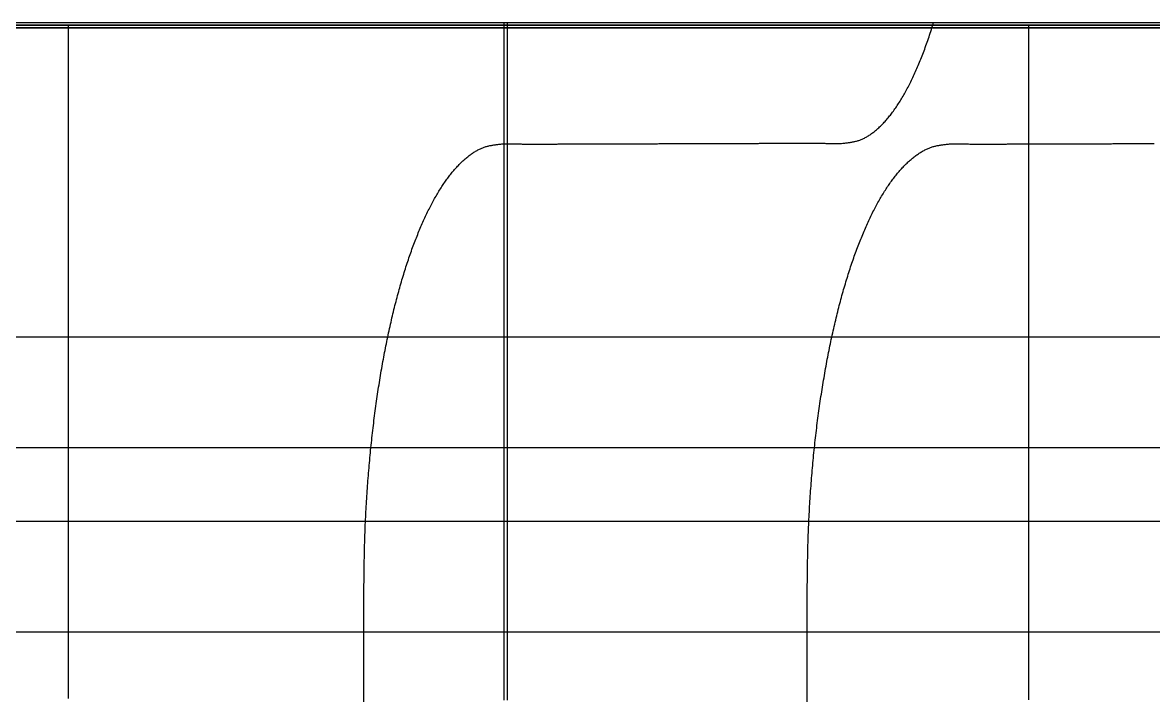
# Model space of a CAD drawing. Header units: millimetres. Extents: x -226 to 218, y -316 to 313.
# Drawn here: x 61.3 to 137.1, y -16.3 to 29 of the extents above; entities that cross this region are included whole.
import ezdxf

# ---------------------------------------------------------------- set-up
doc = ezdxf.new("R2010")
doc.units = ezdxf.units.MM
doc.layers.add('SKETCH', color=5, linetype='Continuous')
doc.layers.add('VISIBLE', color=7, linetype='Continuous')

msp = doc.modelspace()

# ---------------------------------------------------------------- linework, layer by layer
at = {"layer": 'SKETCH', "flags": 128}
for points in [[(64.398, -16.357), (64.398, -16.102), (64.398, -15.848), (64.398, -15.593), (64.398, -15.339), (64.398, -15.084), (64.398, -14.829), (64.398, -14.575), (64.398, -14.32), (64.398, -14.065), (64.398, -13.811), (64.398, -13.556), (64.398, -13.302), (64.398, -13.047), (64.398, -12.792), (64.398, -12.538), (64.398, -12.283), (64.398, -12.029), (64.398, -11.774), (64.398, -11.519), (64.398, -11.265), (64.398, -11.01), (64.398, -10.755), (64.398, -10.501), (64.398, -10.246), (64.398, -9.992), (64.398, -9.737), (64.398, -9.482), (64.398, -9.228), (64.398, -8.973), (64.398, -8.718), (64.398, -8.464), (64.398, -8.209), (64.398, -7.955), (64.398, -7.7), (64.398, -7.445), (64.398, -7.191), (64.398, -6.936), (64.398, -6.682), (64.398, -6.427), (64.398, -6.172), (64.398, -5.918), (64.398, -5.663), (64.398, -5.408), (64.398, -5.154), (64.398, -4.899), (64.398, -4.645), (64.398, -4.39), (64.398, -4.135), (64.398, -3.881), (64.398, -3.626), (64.398, -3.371), (64.398, -3.117), (64.398, -2.862), (64.398, -2.608), (64.398, -2.353), (64.398, -2.098), (64.398, -1.844), (64.398, -1.589), (64.398, -1.335), (64.398, -1.08), (64.398, -0.825), (64.398, -0.571), (64.398, -0.316), (64.398, -0.061), (64.398, 0.193), (64.398, 0.448), (64.398, 0.702), (64.398, 0.957), (64.398, 1.212), (64.398, 1.466), (64.398, 1.721), (64.398, 1.976), (64.398, 2.23), (64.398, 2.485), (64.398, 2.739), (64.398, 2.994), (64.398, 3.249), (64.398, 3.503), (64.398, 3.758), (64.398, 4.012), (64.398, 4.267), (64.398, 4.522), (64.398, 4.776), (64.398, 5.031), (64.398, 5.286), (64.398, 5.54), (64.398, 5.795), (64.398, 6.049), (64.398, 6.304), (64.398, 6.559), (64.398, 6.813), (64.398, 7.068), (64.398, 7.323), (64.398, 7.577), (64.398, 7.832), (64.398, 8.087), (64.398, 8.341), (64.398, 8.596), (64.398, 8.851), (64.398, 9.105), (64.398, 9.36), (64.398, 9.615), (64.398, 9.869), (64.398, 10.124), (64.398, 10.379), (64.398, 10.633), (64.398, 10.888), (64.398, 11.143), (64.398, 11.397), (64.398, 11.652), (64.398, 11.907), (64.398, 12.161), (64.398, 12.416), (64.398, 12.671), (64.398, 12.925), (64.398, 13.18), (64.398, 13.434), (64.398, 13.689), (64.398, 13.944), (64.398, 14.198), (64.398, 14.453), (64.398, 14.708), (64.398, 14.962), (64.398, 15.217), (64.398, 15.471), (64.398, 15.726), (64.398, 15.981), (64.398, 16.235), (64.398, 16.49), (64.398, 16.744), (64.398, 16.999), (64.398, 17.254), (64.398, 17.508), (64.398, 17.763), (64.398, 18.018), (64.398, 18.272), (64.398, 18.527), (64.398, 18.781), (64.398, 19.036), (64.398, 19.291), (64.398, 19.545), (64.398, 19.8), (64.398, 20.054), (64.398, 20.309), (64.398, 20.564), (64.398, 20.818), (64.398, 21.073), (64.398, 21.328), (64.398, 21.582), (64.398, 21.837), (64.398, 22.091), (64.398, 22.346), (64.398, 22.601), (64.398, 22.855), (64.398, 23.11), (64.398, 23.365), (64.398, 23.619), (64.398, 23.874), (64.398, 24.128), (64.398, 24.383), (64.398, 24.638), (64.398, 24.892), (64.398, 25.147), (64.398, 25.401), (64.398, 25.656), (64.398, 25.911), (64.398, 26.165), (64.398, 26.42), (64.398, 26.675), (64.398, 26.929), (64.398, 27.184), (64.398, 27.438), (64.398, 27.693), (64.398, 27.948), (64.398, 28.202), (64.398, 28.457), (64.398, 28.712), (64.398, 28.816)], [(84.213, -16.574), (84.213, -16.301), (84.213, -16.027), (84.213, -15.754), (84.213, -15.48), (84.213, -15.206), (84.212, -14.929), (84.212, -14.65), (84.211, -14.37), (84.21, -14.088), (84.21, -13.806), (84.209, -13.522), (84.208, -13.239), (84.207, -12.955), (84.206, -12.672), (84.205, -12.39), (84.205, -12.108), (84.204, -11.828), (84.204, -11.549), (84.203, -11.272), (84.203, -10.998), (84.203, -10.725), (84.204, -10.456), (84.204, -10.19), (84.205, -9.927), (84.207, -9.668), (84.208, -9.413), (84.21, -9.162), (84.213, -8.917), (84.215, -8.722), (84.217, -8.531), (84.219, -8.343), (84.221, -8.157), (84.223, -7.973), (84.226, -7.792), (84.228, -7.612), (84.23, -7.435), (84.233, -7.259), (84.236, -7.084), (84.239, -6.911), (84.242, -6.738), (84.246, -6.567), (84.249, -6.396), (84.253, -6.226), (84.258, -6.056), (84.262, -5.886), (84.267, -5.717), (84.272, -5.547), (84.278, -5.376), (84.284, -5.205), (84.291, -5.034), (84.298, -4.861), (84.305, -4.687), (84.313, -4.513), (84.321, -4.338), (84.329, -4.164), (84.338, -3.99), (84.347, -3.815), (84.357, -3.641), (84.367, -3.467), (84.377, -3.293), (84.387, -3.119), (84.398, -2.946), (84.409, -2.772), (84.42, -2.599), (84.432, -2.426), (84.444, -2.253), (84.457, -2.081), (84.469, -1.909), (84.482, -1.737), (84.495, -1.565), (84.509, -1.394), (84.523, -1.223), (84.537, -1.052), (84.551, -0.882), (84.566, -0.712), (84.581, -0.543), (84.596, -0.374), (84.612, -0.205), (84.628, -0.036), (84.644, 0.132), (84.661, 0.3), (84.678, 0.468), (84.695, 0.636), (84.713, 0.803), (84.731, 0.971), (84.749, 1.137), (84.767, 1.304), (84.786, 1.47), (84.805, 1.636), (84.824, 1.801), (84.844, 1.966), (84.864, 2.131), (84.884, 2.295), (84.905, 2.459), (84.926, 2.622), (84.947, 2.785), (84.968, 2.947), (84.99, 3.109), (85.012, 3.27), (85.034, 3.43), (85.056, 3.591), (85.079, 3.75), (85.102, 3.91), (85.126, 4.069), (85.15, 4.228), (85.174, 4.386), (85.198, 4.544), (85.223, 4.702), (85.248, 4.859), (85.273, 5.016), (85.299, 5.172), (85.324, 5.328), (85.351, 5.483), (85.377, 5.638), (85.404, 5.792), (85.431, 5.946), (85.458, 6.099), (85.485, 6.252), (85.513, 6.404), (85.541, 6.555), (85.569, 6.706), (85.598, 6.856), (85.627, 7.005), (85.656, 7.154), (85.685, 7.302), (85.714, 7.45), (85.744, 7.597), (85.774, 7.743), (85.805, 7.89), (85.836, 8.035), (85.867, 8.18), (85.898, 8.325), (85.93, 8.469), (85.961, 8.612), (85.993, 8.755), (86.026, 8.898), (86.058, 9.039), (86.091, 9.18), (86.124, 9.32), (86.158, 9.46), (86.191, 9.599), (86.225, 9.737), (86.259, 9.875), (86.294, 10.012), (86.328, 10.148), (86.363, 10.283), (86.398, 10.417), (86.433, 10.551), (86.469, 10.684), (86.504, 10.816), (86.54, 10.948), (86.577, 11.079), (86.613, 11.21), (86.65, 11.34), (86.687, 11.469), (86.724, 11.598), (86.762, 11.725), (86.8, 11.853), (86.838, 11.979), (86.876, 12.105), (86.914, 12.23), (86.953, 12.354), (86.992, 12.477), (87.031, 12.6), (87.07, 12.722), (87.11, 12.843), (87.15, 12.963), (87.19, 13.083), (87.23, 13.201), (87.27, 13.319), (87.311, 13.436), (87.351, 13.552), (87.392, 13.667), (87.433, 13.782), (87.475, 13.896), (87.516, 14.009), (87.558, 14.121), (87.6, 14.232), (87.643, 14.343), (87.685, 14.453), (87.728, 14.562), (87.771, 14.671), (87.814, 14.779), (87.857, 14.885), (87.901, 14.991), (87.944, 15.096), (87.988, 15.201), (88.032, 15.304), (88.077, 15.406), (88.121, 15.508), (88.166, 15.609), (88.21, 15.708), (88.255, 15.807), (88.3, 15.905), (88.345, 16.002), (88.391, 16.098), (88.436, 16.193), (88.482, 16.287), (88.528, 16.381), (88.574, 16.473), (88.62, 16.565), (88.667, 16.656), (88.713, 16.746), (88.76, 16.835), (88.807, 16.923), (88.854, 17.011), (88.902, 17.097), (88.949, 17.182), (88.997, 17.267), (89.044, 17.351), (89.092, 17.434), (89.14, 17.515), (89.189, 17.596), (89.237, 17.676), (89.286, 17.755), (89.334, 17.833), (89.383, 17.91), (89.432, 17.986), (89.481, 18.061), (89.53, 18.135), (89.579, 18.208), (89.628, 18.28), (89.678, 18.351), (89.728, 18.421), (89.777, 18.49), (89.827, 18.559), (89.878, 18.626), (89.928, 18.693), (89.978, 18.758), (90.029, 18.823), (90.08, 18.886), (90.131, 18.949), (90.182, 19.01), (90.233, 19.071), (90.284, 19.131), (90.335, 19.189), (90.386, 19.247), (90.438, 19.304), (90.489, 19.359), (90.541, 19.414), (90.592, 19.467), (90.644, 19.52), (90.696, 19.571), (90.748, 19.622), (90.8, 19.671), (90.852, 19.719), (90.904, 19.767), (90.956, 19.813), (91.008, 19.859), (91.061, 19.903), (91.113, 19.947), (91.166, 19.989), (91.219, 20.031), (91.272, 20.071), (91.325, 20.11), (91.378, 20.149), (91.431, 20.186), (91.484, 20.222), (91.537, 20.258), (91.59, 20.292), (91.644, 20.325), (91.697, 20.357), (91.75, 20.389), (91.804, 20.419), (91.857, 20.448), (91.911, 20.476), (91.964, 20.502), (92.018, 20.528), (92.071, 20.553), (92.124, 20.576), (92.177, 20.597), (92.229, 20.617), (92.281, 20.636), (92.334, 20.653), (92.386, 20.67), (92.438, 20.685), (92.49, 20.699), (92.543, 20.712), (92.595, 20.725), (92.648, 20.736), (92.701, 20.747), (92.754, 20.757), (92.808, 20.766), (92.862, 20.775), (92.916, 20.784), (92.971, 20.791), (93.027, 20.799), (93.083, 20.807), (93.139, 20.814), (93.197, 20.821), (93.255, 20.828), (93.314, 20.835), (93.387, 20.843), (93.461, 20.85), (93.536, 20.855), (93.612, 20.859), (93.69, 20.863), (93.768, 20.865), (93.847, 20.866), (93.927, 20.867), (94.007, 20.867), (94.088, 20.866), (94.169, 20.865), (94.251, 20.863), (94.334, 20.861), (94.416, 20.859), (94.499, 20.857), (94.581, 20.854), (94.664, 20.852), (94.747, 20.849), (94.829, 20.847), (94.912, 20.845), (94.993, 20.843), (95.075, 20.842), (95.156, 20.841), (95.236, 20.841), (95.317, 20.841), (95.397, 20.842), (95.477, 20.842), (95.557, 20.842), (95.637, 20.843), (95.717, 20.843), (95.797, 20.843), (95.878, 20.843), (95.958, 20.844), (96.038, 20.844), (96.118, 20.844), (96.198, 20.844), (96.278, 20.845), (96.358, 20.845), (96.439, 20.845), (96.519, 20.845), (96.599, 20.846), (96.679, 20.846), (96.759, 20.846), (96.839, 20.846), (96.92, 20.847), (97, 20.847), (97.08, 20.847), (97.16, 20.847), (97.24, 20.848), (97.32, 20.848), (97.401, 20.848), (97.481, 20.849), (97.561, 20.849), (97.641, 20.849), (97.721, 20.849), (97.802, 20.85), (97.882, 20.85), (97.962, 20.85), (98.042, 20.85), (98.122, 20.851), (98.203, 20.851), (98.283, 20.851), (98.363, 20.851), (98.443, 20.852), (98.523, 20.852), (98.604, 20.852), (98.684, 20.852), (98.764, 20.853), (98.844, 20.853), (98.924, 20.853), (99.005, 20.853), (99.085, 20.854), (99.165, 20.854), (99.245, 20.854), (99.326, 20.854), (99.406, 20.855), (99.486, 20.855), (99.566, 20.855), (99.647, 20.856), (99.727, 20.856), (99.807, 20.856), (99.887, 20.856), (99.967, 20.857), (100.048, 20.857), (100.128, 20.857), (100.208, 20.857), (100.288, 20.858), (100.369, 20.858), (100.449, 20.858), (100.529, 20.858), (100.61, 20.859), (100.69, 20.859), (100.77, 20.859), (100.85, 20.859), (100.931, 20.86), (101.011, 20.86), (101.091, 20.86), (101.171, 20.86), (101.252, 20.861), (101.332, 20.861), (101.412, 20.861), (101.493, 20.862), (101.573, 20.862), (101.653, 20.862), (101.733, 20.862), (101.814, 20.863), (101.894, 20.863), (101.974, 20.863), (102.055, 20.863), (102.135, 20.864), (102.215, 20.864), (102.295, 20.864), (102.376, 20.864), (102.456, 20.865), (102.536, 20.865), (102.617, 20.865), (102.697, 20.865), (102.777, 20.866), (102.858, 20.866), (102.938, 20.866), (103.018, 20.866), (103.099, 20.867), (103.179, 20.867), (103.259, 20.867), (103.34, 20.868), (103.42, 20.868), (103.5, 20.868), (103.581, 20.868), (103.661, 20.869), (103.741, 20.869), (103.822, 20.869), (103.902, 20.869), (103.982, 20.87), (104.063, 20.87), (104.143, 20.87), (104.223, 20.87), (104.304, 20.871), (104.384, 20.871), (104.464, 20.871), (104.545, 20.871), (104.625, 20.872), (104.705, 20.872), (104.786, 20.872), (104.866, 20.872), (104.947, 20.873), (105.027, 20.873), (105.107, 20.873), (105.188, 20.873), (105.268, 20.874), (105.348, 20.874), (105.429, 20.874), (105.509, 20.875), (105.59, 20.875), (105.67, 20.875), (105.75, 20.875), (105.831, 20.876), (105.911, 20.876), (105.992, 20.876), (106.072, 20.876), (106.152, 20.877), (106.233, 20.877), (106.313, 20.877), (106.394, 20.877), (106.474, 20.878), (106.554, 20.878), (106.635, 20.878), (106.715, 20.878), (106.796, 20.879), (106.876, 20.879), (106.956, 20.879), (107.037, 20.879), (107.117, 20.88), (107.198, 20.88), (107.278, 20.88), (107.359, 20.881), (107.439, 20.881), (107.519, 20.881), (107.6, 20.881), (107.68, 20.882), (107.761, 20.882), (107.841, 20.882), (107.922, 20.882), (108.002, 20.883), (108.083, 20.883), (108.163, 20.883), (108.243, 20.883), (108.324, 20.884), (108.404, 20.884), (108.485, 20.884), (108.565, 20.884), (108.646, 20.885), (108.726, 20.885), (108.807, 20.885), (108.887, 20.885), (108.968, 20.886), (109.048, 20.886), (109.129, 20.886), (109.209, 20.887), (109.289, 20.887), (109.37, 20.887), (109.45, 20.887), (109.531, 20.888), (109.611, 20.888), (109.692, 20.888), (109.772, 20.888), (109.853, 20.889), (109.933, 20.889), (110.014, 20.889), (110.094, 20.889), (110.175, 20.89), (110.255, 20.89), (110.336, 20.89), (110.416, 20.89), (110.497, 20.891), (110.577, 20.891), (110.658, 20.891), (110.738, 20.892), (110.819, 20.892), (110.899, 20.892), (110.98, 20.892), (111.061, 20.893), (111.141, 20.893), (111.222, 20.893), (111.302, 20.893), (111.383, 20.894), (111.463, 20.894), (111.544, 20.894), (111.624, 20.894), (111.705, 20.895), (111.785, 20.895), (111.866, 20.895), (111.946, 20.895), (112.027, 20.896), (112.107, 20.896), (112.188, 20.896), (112.269, 20.896), (112.349, 20.897), (112.43, 20.897), (112.51, 20.897), (112.591, 20.898), (112.671, 20.898), (112.752, 20.898), (112.832, 20.898), (112.913, 20.899), (112.994, 20.899), (113.074, 20.899), (113.155, 20.899), (113.235, 20.9), (113.316, 20.9), (113.397, 20.9), (113.477, 20.9), (113.558, 20.901), (113.638, 20.901), (113.719, 20.901), (113.799, 20.901), (113.88, 20.902), (113.961, 20.902), (114.041, 20.902), (114.122, 20.902), (114.202, 20.903), (114.283, 20.903), (114.364, 20.903), (114.444, 20.904), (114.525, 20.904), (114.606, 20.904), (114.687, 20.903), (114.769, 20.902), (114.852, 20.9), (114.934, 20.897), (115.017, 20.895), (115.101, 20.892), (115.184, 20.889), (115.267, 20.887), (115.35, 20.884), (115.433, 20.881), (115.516, 20.879), (115.599, 20.877), (115.681, 20.876), (115.762, 20.875), (115.843, 20.875), (115.923, 20.876), (116.003, 20.877), (116.082, 20.88), (116.16, 20.883), (116.236, 20.888), (116.312, 20.894), (116.387, 20.901), (116.46, 20.91), (116.519, 20.918), (116.578, 20.926), (116.636, 20.933), (116.693, 20.941), (116.75, 20.95), (116.806, 20.958), (116.861, 20.967), (116.916, 20.976), (116.971, 20.986), (117.025, 20.996), (117.078, 21.007), (117.132, 21.019), (117.185, 21.032), (117.238, 21.046), (117.291, 21.06), (117.344, 21.076), (117.396, 21.093), (117.449, 21.111), (117.502, 21.13), (117.554, 21.151), (117.607, 21.173), (117.66, 21.197), (117.714, 21.222), (117.767, 21.249), (117.821, 21.277), (117.875, 21.307), (117.929, 21.338), (117.983, 21.37), (118.036, 21.403), (118.09, 21.438), (118.144, 21.473), (118.197, 21.51), (118.251, 21.548), (118.304, 21.587), (118.358, 21.627), (118.411, 21.668), (118.464, 21.71), (118.517, 21.754), (118.571, 21.798), (118.623, 21.844), (118.676, 21.891), (118.729, 21.939), (118.782, 21.988), (118.834, 22.038), (118.887, 22.089), (118.939, 22.141), (118.991, 22.195), (119.043, 22.249), (119.095, 22.305), (119.146, 22.362), (119.198, 22.419), (119.25, 22.478), (119.301, 22.539), (119.353, 22.6), (119.404, 22.662), (119.455, 22.726), (119.506, 22.791), (119.557, 22.856), (119.608, 22.923), (119.659, 22.991), (119.71, 23.06), (119.76, 23.13), (119.811, 23.201), (119.861, 23.274), (119.911, 23.347), (119.961, 23.421), (120.01, 23.496), (120.06, 23.572), (120.109, 23.65), (120.158, 23.728), (120.207, 23.807), (120.256, 23.887), (120.304, 23.969), (120.353, 24.051), (120.401, 24.134), (120.449, 24.219), (120.497, 24.305), (120.545, 24.391), (120.593, 24.479), (120.64, 24.568), (120.688, 24.658), (120.735, 24.749), (120.782, 24.84), (120.829, 24.933), (120.875, 25.027), (120.922, 25.122), (120.968, 25.218), (121.014, 25.315), (121.06, 25.412), (121.106, 25.511), (121.151, 25.611), (121.196, 25.711), (121.241, 25.812), (121.286, 25.915), (121.331, 26.018), (121.375, 26.122), (121.419, 26.227), (121.463, 26.333), (121.506, 26.44), (121.55, 26.548), (121.593, 26.657), (121.636, 26.767), (121.679, 26.878), (121.722, 26.989), (121.764, 27.102), (121.807, 27.216), (121.849, 27.331), (121.891, 27.446), (121.932, 27.563), (121.974, 27.68), (122.015, 27.798), (122.056, 27.918), (122.096, 28.037), (122.137, 28.158), (122.177, 28.28), (122.217, 28.402), (122.256, 28.525), (122.295, 28.649), (122.335, 28.773), (122.373, 28.898), (122.401, 28.99)], [(93.616, -16.454), (93.616, -16.23), (93.616, -16.007), (93.616, -15.784), (93.616, -15.56), (93.616, -15.337), (93.616, -15.113), (93.616, -14.89), (93.616, -14.667), (93.616, -14.443), (93.616, -14.22), (93.616, -13.996), (93.616, -13.773), (93.616, -13.55), (93.616, -13.326), (93.616, -13.103), (93.616, -12.88), (93.616, -12.656), (93.616, -12.433), (93.616, -12.209), (93.616, -11.986), (93.616, -11.763), (93.616, -11.539), (93.616, -11.316), (93.616, -11.093), (93.616, -10.869), (93.616, -10.646), (93.616, -10.422), (93.616, -10.199), (93.616, -9.976), (93.616, -9.752), (93.616, -9.529), (93.616, -9.306), (93.616, -9.082), (93.616, -8.859), (93.616, -8.635), (93.616, -8.412), (93.616, -8.188), (93.616, -7.965), (93.616, -7.742), (93.616, -7.518), (93.616, -7.295), (93.616, -7.071), (93.616, -6.848), (93.616, -6.625), (93.616, -6.401), (93.616, -6.178), (93.616, -5.954), (93.616, -5.731), (93.616, -5.507), (93.616, -5.284), (93.616, -5.061), (93.616, -4.837), (93.616, -4.614), (93.616, -4.39), (93.616, -4.167), (93.616, -3.944), (93.616, -3.72), (93.616, -3.497), (93.616, -3.273), (93.616, -3.05), (93.616, -2.827), (93.616, -2.603), (93.616, -2.38), (93.616, -2.157), (93.616, -1.933), (93.616, -1.71), (93.616, -1.486), (93.616, -1.263), (93.616, -1.04), (93.616, -0.816), (93.616, -0.593), (93.616, -0.37), (93.616, -0.146), (93.616, 0.077), (93.616, 0.301), (93.616, 0.524), (93.616, 0.747), (93.616, 0.971), (93.616, 1.194), (93.616, 1.418), (93.616, 1.641), (93.616, 1.864), (93.616, 2.088), (93.616, 2.311), (93.616, 2.535), (93.616, 2.758), (93.616, 2.981), (93.616, 3.205), (93.616, 3.428), (93.616, 3.652), (93.616, 3.875), (93.616, 4.099), (93.616, 4.322), (93.616, 4.545), (93.616, 4.769), (93.616, 4.992), (93.616, 5.216), (93.616, 5.439), (93.616, 5.662), (93.616, 5.886), (93.616, 6.109), (93.616, 6.333), (93.616, 6.556), (93.616, 6.78), (93.616, 7.003), (93.616, 7.226), (93.616, 7.45), (93.616, 7.673), (93.616, 7.896), (93.616, 8.12), (93.616, 8.343), (93.616, 8.567), (93.616, 8.79), (93.616, 9.013), (93.616, 9.237), (93.616, 9.46), (93.616, 9.683), (93.616, 9.907), (93.616, 10.13), (93.616, 10.353), (93.616, 10.577), (93.616, 10.8), (93.616, 11.024), (93.616, 11.247), (93.616, 11.47), (93.616, 11.694), (93.616, 11.917), (93.616, 12.141), (93.616, 12.364), (93.616, 12.587), (93.616, 12.811), (93.616, 13.034), (93.616, 13.258), (93.616, 13.481), (93.616, 13.704), (93.616, 13.928), (93.616, 14.151), (93.616, 14.375), (93.616, 14.598), (93.616, 14.822), (93.616, 15.045), (93.616, 15.268), (93.616, 15.492), (93.616, 15.715), (93.616, 15.939), (93.616, 16.162), (93.616, 16.386), (93.616, 16.609), (93.616, 16.832), (93.616, 17.056), (93.616, 17.279), (93.616, 17.503), (93.616, 17.726), (93.616, 17.949), (93.616, 18.173), (93.616, 18.396), (93.616, 18.619), (93.616, 18.843), (93.616, 19.066), (93.616, 19.29), (93.616, 19.513), (93.616, 19.736), (93.616, 19.96), (93.616, 20.183), (93.616, 20.406), (93.616, 20.63), (93.616, 20.853), (93.616, 21.077), (93.616, 21.3), (93.616, 21.523), (93.616, 21.747), (93.616, 21.97), (93.616, 22.193), (93.616, 22.417), (93.616, 22.64), (93.616, 22.864), (93.616, 23.087), (93.616, 23.31), (93.616, 23.534), (93.616, 23.757), (93.616, 23.981), (93.616, 24.204), (93.616, 24.427), (93.616, 24.651), (93.616, 24.874), (93.616, 25.098), (93.616, 25.321), (93.616, 25.545), (93.616, 25.768), (93.616, 25.991), (93.616, 26.215), (93.616, 26.438), (93.616, 26.662), (93.616, 26.885), (93.616, 27.109), (93.616, 27.332), (93.616, 27.555), (93.616, 27.779), (93.616, 28.002), (93.616, 28.227), (93.615, 28.454), (93.615, 28.682), (93.613, 28.912), (93.613, 28.99)], [(93.836, -16.452), (93.836, -16.242), (93.836, -16.031), (93.836, -15.821), (93.836, -15.61), (93.836, -15.4), (93.836, -15.189), (93.836, -14.979), (93.836, -14.768), (93.836, -14.558), (93.836, -14.347), (93.836, -14.136), (93.836, -13.926), (93.836, -13.715), (93.836, -13.505), (93.836, -13.294), (93.836, -13.084), (93.836, -12.873), (93.836, -12.663), (93.836, -12.452), (93.836, -12.241), (93.836, -12.031), (93.836, -11.82), (93.836, -11.61), (93.836, -11.399), (93.836, -11.189), (93.836, -10.978), (93.836, -10.768), (93.836, -10.557), (93.836, -10.347), (93.836, -10.136), (93.836, -9.926), (93.836, -9.715), (93.836, -9.505), (93.836, -9.294), (93.836, -9.084), (93.836, -8.873), (93.836, -8.663), (93.836, -8.452), (93.836, -8.242), (93.836, -8.031), (93.836, -7.821), (93.836, -7.61), (93.836, -7.4), (93.836, -7.189), (93.836, -6.979), (93.836, -6.768), (93.836, -6.558), (93.836, -6.347), (93.836, -6.137), (93.836, -5.926), (93.836, -5.716), (93.836, -5.505), (93.836, -5.295), (93.836, -5.084), (93.836, -4.874), (93.836, -4.663), (93.836, -4.453), (93.836, -4.242), (93.836, -4.032), (93.836, -3.821), (93.836, -3.611), (93.836, -3.4), (93.836, -3.19), (93.836, -2.979), (93.836, -2.769), (93.836, -2.558), (93.836, -2.348), (93.836, -2.137), (93.836, -1.927), (93.836, -1.716), (93.836, -1.506), (93.836, -1.295), (93.836, -1.084), (93.836, -0.874), (93.836, -0.663), (93.836, -0.453), (93.836, -0.242), (93.836, -0.032), (93.836, 0.179), (93.836, 0.389), (93.836, 0.6), (93.836, 0.811), (93.836, 1.021), (93.836, 1.232), (93.836, 1.442), (93.836, 1.653), (93.836, 1.863), (93.836, 2.074), (93.836, 2.284), (93.836, 2.495), (93.836, 2.705), (93.836, 2.916), (93.836, 3.127), (93.836, 3.337), (93.836, 3.548), (93.836, 3.758), (93.836, 3.969), (93.836, 4.179), (93.836, 4.39), (93.836, 4.6), (93.836, 4.811), (93.836, 5.021), (93.836, 5.232), (93.836, 5.442), (93.836, 5.653), (93.836, 5.863), (93.836, 6.074), (93.836, 6.284), (93.836, 6.495), (93.836, 6.705), (93.836, 6.916), (93.836, 7.126), (93.836, 7.337), (93.836, 7.547), (93.836, 7.758), (93.836, 7.968), (93.836, 8.179), (93.836, 8.389), (93.836, 8.6), (93.836, 8.81), (93.836, 9.021), (93.836, 9.231), (93.836, 9.442), (93.836, 9.653), (93.836, 9.863), (93.836, 10.074), (93.836, 10.284), (93.836, 10.495), (93.836, 10.705), (93.836, 10.916), (93.836, 11.126), (93.836, 11.337), (93.836, 11.547), (93.836, 11.758), (93.836, 11.969), (93.836, 12.179), (93.836, 12.39), (93.836, 12.6), (93.836, 12.811), (93.836, 13.021), (93.836, 13.232), (93.836, 13.442), (93.836, 13.653), (93.836, 13.863), (93.836, 14.074), (93.836, 14.284), (93.836, 14.495), (93.836, 14.705), (93.836, 14.916), (93.836, 15.126), (93.836, 15.337), (93.836, 15.547), (93.836, 15.758), (93.836, 15.968), (93.836, 16.179), (93.836, 16.389), (93.836, 16.6), (93.836, 16.81), (93.836, 17.021), (93.836, 17.231), (93.836, 17.442), (93.836, 17.652), (93.836, 17.863), (93.836, 18.073), (93.836, 18.284), (93.836, 18.495), (93.836, 18.705), (93.836, 18.916), (93.836, 19.126), (93.836, 19.337), (93.836, 19.547), (93.836, 19.758), (93.836, 19.968), (93.836, 20.179), (93.836, 20.389), (93.836, 20.6), (93.836, 20.81), (93.836, 21.021), (93.836, 21.231), (93.836, 21.442), (93.836, 21.652), (93.836, 21.863), (93.836, 22.073), (93.836, 22.284), (93.836, 22.494), (93.836, 22.705), (93.836, 22.915), (93.836, 23.126), (93.836, 23.336), (93.836, 23.547), (93.836, 23.757), (93.836, 23.968), (93.836, 24.178), (93.836, 24.389), (93.836, 24.599), (93.836, 24.81), (93.836, 25.021), (93.836, 25.231), (93.836, 25.442), (93.836, 25.652), (93.836, 25.863), (93.836, 26.073), (93.836, 26.284), (93.836, 26.494), (93.836, 26.705), (93.836, 26.916), (93.836, 27.126), (93.836, 27.337), (93.836, 27.547), (93.836, 27.758), (93.836, 27.968), (93.836, 28.179), (93.836, 28.389), (93.836, 28.601), (93.835, 28.814), (93.834, 28.99)], [(128.796, -16.442), (128.796, -16.188), (128.796, -15.934), (128.796, -15.68), (128.796, -15.426), (128.796, -15.172), (128.796, -14.917), (128.796, -14.663), (128.796, -14.409), (128.796, -14.155), (128.796, -13.901), (128.796, -13.647), (128.796, -13.392), (128.796, -13.138), (128.796, -12.884), (128.796, -12.63), (128.796, -12.376), (128.796, -12.122), (128.796, -11.868), (128.796, -11.613), (128.796, -11.359), (128.796, -11.105), (128.796, -10.851), (128.796, -10.597), (128.796, -10.343), (128.796, -10.089), (128.796, -9.835), (128.796, -9.58), (128.796, -9.326), (128.796, -9.072), (128.796, -8.818), (128.796, -8.564), (128.796, -8.31), (128.796, -8.056), (128.796, -7.802), (128.796, -7.547), (128.796, -7.293), (128.796, -7.039), (128.796, -6.785), (128.796, -6.531), (128.796, -6.277), (128.796, -6.023), (128.796, -5.768), (128.796, -5.514), (128.796, -5.26), (128.796, -5.006), (128.796, -4.752), (128.796, -4.498), (128.796, -4.243), (128.796, -3.989), (128.796, -3.735), (128.796, -3.481), (128.796, -3.227), (128.796, -2.973), (128.796, -2.718), (128.796, -2.464), (128.796, -2.21), (128.796, -1.956), (128.796, -1.702), (128.796, -1.448), (128.796, -1.193), (128.796, -0.939), (128.796, -0.685), (128.796, -0.431), (128.796, -0.177), (128.796, 0.077), (128.796, 0.331), (128.796, 0.586), (128.796, 0.84), (128.796, 1.094), (128.796, 1.348), (128.796, 1.602), (128.796, 1.856), (128.796, 2.11), (128.796, 2.364), (128.796, 2.619), (128.796, 2.873), (128.796, 3.127), (128.796, 3.381), (128.796, 3.635), (128.796, 3.889), (128.796, 4.143), (128.796, 4.397), (128.796, 4.651), (128.796, 4.906), (128.796, 5.16), (128.796, 5.414), (128.796, 5.668), (128.796, 5.922), (128.796, 6.176), (128.796, 6.43), (128.796, 6.685), (128.796, 6.939), (128.796, 7.193), (128.796, 7.447), (128.796, 7.701), (128.796, 7.955), (128.796, 8.21), (128.796, 8.464), (128.796, 8.718), (128.796, 8.972), (128.796, 9.226), (128.796, 9.48), (128.796, 9.735), (128.796, 9.989), (128.796, 10.243), (128.796, 10.497), (128.796, 10.751), (128.796, 11.005), (128.796, 11.26), (128.796, 11.514), (128.796, 11.768), (128.796, 12.022), (128.796, 12.276), (128.796, 12.53), (128.796, 12.784), (128.796, 13.039), (128.796, 13.293), (128.796, 13.547), (128.796, 13.801), (128.796, 14.055), (128.796, 14.309), (128.796, 14.563), (128.796, 14.817), (128.796, 15.072), (128.796, 15.326), (128.796, 15.58), (128.796, 15.834), (128.796, 16.088), (128.796, 16.342), (128.796, 16.596), (128.796, 16.85), (128.796, 17.105), (128.796, 17.359), (128.796, 17.613), (128.796, 17.867), (128.796, 18.121), (128.796, 18.375), (128.796, 18.629), (128.796, 18.884), (128.796, 19.138), (128.796, 19.392), (128.796, 19.646), (128.796, 19.9), (128.796, 20.154), (128.796, 20.409), (128.796, 20.663), (128.796, 20.917), (128.796, 21.171), (128.796, 21.425), (128.796, 21.679), (128.796, 21.934), (128.796, 22.188), (128.796, 22.442), (128.796, 22.696), (128.796, 22.95), (128.796, 23.204), (128.796, 23.459), (128.796, 23.713), (128.796, 23.967), (128.796, 24.221), (128.796, 24.475), (128.796, 24.729), (128.796, 24.983), (128.796, 25.238), (128.796, 25.492), (128.796, 25.746), (128.796, 26), (128.796, 26.254), (128.796, 26.508), (128.796, 26.762), (128.796, 27.016), (128.796, 27.271), (128.796, 27.525), (128.796, 27.779), (128.796, 28.033), (128.796, 28.287), (128.796, 28.541), (128.796, 28.795), (128.796, 28.816)], [(113.935, -16.574), (113.935, -16.301), (113.935, -16.027), (113.935, -15.754), (113.935, -15.48), (113.935, -15.206), (113.934, -14.929), (113.934, -14.65), (113.933, -14.37), (113.932, -14.088), (113.932, -13.806), (113.931, -13.522), (113.93, -13.239), (113.929, -12.955), (113.928, -12.672), (113.927, -12.39), (113.926, -12.108), (113.926, -11.828), (113.925, -11.549), (113.925, -11.272), (113.925, -10.998), (113.925, -10.725), (113.925, -10.456), (113.926, -10.19), (113.927, -9.927), (113.928, -9.668), (113.93, -9.413), (113.932, -9.162), (113.935, -8.917), (113.937, -8.722), (113.939, -8.531), (113.941, -8.343), (113.944, -8.157), (113.946, -7.973), (113.948, -7.792), (113.951, -7.612), (113.953, -7.435), (113.956, -7.259), (113.959, -7.084), (113.962, -6.911), (113.965, -6.738), (113.969, -6.567), (113.973, -6.396), (113.977, -6.226), (113.981, -6.056), (113.986, -5.886), (113.991, -5.717), (113.997, -5.547), (114.003, -5.376), (114.009, -5.205), (114.016, -5.034), (114.023, -4.861), (114.03, -4.687), (114.039, -4.513), (114.047, -4.338), (114.056, -4.164), (114.065, -3.99), (114.074, -3.815), (114.084, -3.641), (114.094, -3.467), (114.104, -3.293), (114.115, -3.119), (114.126, -2.946), (114.138, -2.772), (114.149, -2.599), (114.161, -2.426), (114.174, -2.253), (114.186, -2.081), (114.199, -1.909), (114.213, -1.737), (114.226, -1.565), (114.24, -1.394), (114.255, -1.223), (114.269, -1.052), (114.284, -0.882), (114.299, -0.712), (114.315, -0.543), (114.331, -0.374), (114.347, -0.205), (114.363, -0.036), (114.38, 0.132), (114.397, 0.3), (114.415, 0.468), (114.433, 0.636), (114.451, 0.803), (114.469, 0.971), (114.488, 1.137), (114.507, 1.304), (114.526, 1.47), (114.546, 1.636), (114.566, 1.801), (114.586, 1.966), (114.607, 2.131), (114.628, 2.295), (114.649, 2.459), (114.671, 2.622), (114.692, 2.785), (114.715, 2.947), (114.737, 3.109), (114.76, 3.27), (114.783, 3.43), (114.806, 3.591), (114.829, 3.75), (114.853, 3.91), (114.878, 4.069), (114.902, 4.228), (114.927, 4.386), (114.952, 4.544), (114.978, 4.702), (115.003, 4.859), (115.029, 5.016), (115.056, 5.172), (115.082, 5.328), (115.109, 5.483), (115.137, 5.638), (115.164, 5.792), (115.192, 5.946), (115.22, 6.099), (115.248, 6.252), (115.277, 6.404), (115.306, 6.555), (115.335, 6.706), (115.364, 6.856), (115.394, 7.005), (115.424, 7.154), (115.454, 7.302), (115.485, 7.45), (115.515, 7.597), (115.547, 7.743), (115.578, 7.89), (115.61, 8.035), (115.642, 8.18), (115.674, 8.325), (115.706, 8.469), (115.739, 8.612), (115.772, 8.755), (115.806, 8.898), (115.839, 9.039), (115.873, 9.18), (115.907, 9.32), (115.942, 9.46), (115.976, 9.599), (116.011, 9.737), (116.046, 9.875), (116.082, 10.012), (116.117, 10.148), (116.153, 10.283), (116.189, 10.417), (116.226, 10.551), (116.262, 10.684), (116.299, 10.816), (116.336, 10.948), (116.374, 11.079), (116.411, 11.21), (116.449, 11.34), (116.488, 11.469), (116.526, 11.598), (116.565, 11.725), (116.604, 11.853), (116.643, 11.979), (116.683, 12.105), (116.722, 12.23), (116.762, 12.354), (116.802, 12.477), (116.843, 12.6), (116.883, 12.722), (116.924, 12.843), (116.965, 12.963), (117.006, 13.083), (117.048, 13.201), (117.089, 13.319), (117.131, 13.436), (117.173, 13.552), (117.215, 13.667), (117.258, 13.782), (117.3, 13.895), (117.343, 14.009), (117.386, 14.121), (117.43, 14.232), (117.473, 14.343), (117.517, 14.453), (117.561, 14.562), (117.606, 14.671), (117.65, 14.778), (117.695, 14.885), (117.74, 14.991), (117.785, 15.096), (117.83, 15.201), (117.875, 15.304), (117.921, 15.406), (117.967, 15.508), (118.013, 15.609), (118.059, 15.708), (118.105, 15.807), (118.152, 15.905), (118.198, 16.002), (118.245, 16.098), (118.292, 16.193), (118.339, 16.287), (118.386, 16.381), (118.434, 16.473), (118.482, 16.565), (118.53, 16.656), (118.578, 16.746), (118.626, 16.835), (118.675, 16.923), (118.723, 17.011), (118.772, 17.097), (118.821, 17.182), (118.871, 17.267), (118.92, 17.351), (118.969, 17.433), (119.019, 17.515), (119.069, 17.596), (119.119, 17.676), (119.169, 17.755), (119.219, 17.833), (119.269, 17.91), (119.32, 17.986), (119.37, 18.061), (119.421, 18.135), (119.472, 18.208), (119.523, 18.28), (119.574, 18.351), (119.625, 18.421), (119.677, 18.49), (119.728, 18.559), (119.78, 18.626), (119.832, 18.692), (119.884, 18.758), (119.936, 18.823), (119.988, 18.886), (120.041, 18.949), (120.093, 19.01), (120.146, 19.071), (120.199, 19.131), (120.252, 19.189), (120.304, 19.247), (120.358, 19.304), (120.411, 19.359), (120.464, 19.414), (120.517, 19.467), (120.57, 19.52), (120.624, 19.571), (120.677, 19.622), (120.731, 19.671), (120.784, 19.719), (120.838, 19.767), (120.892, 19.813), (120.946, 19.859), (121, 19.903), (121.055, 19.947), (121.109, 19.989), (121.163, 20.03), (121.218, 20.071), (121.273, 20.11), (121.327, 20.149), (121.382, 20.186), (121.437, 20.222), (121.492, 20.258), (121.547, 20.292), (121.602, 20.325), (121.657, 20.357), (121.712, 20.388), (121.767, 20.419), (121.822, 20.448), (121.877, 20.475), (121.932, 20.502), (121.988, 20.528), (122.043, 20.553), (122.097, 20.576), (122.152, 20.597), (122.206, 20.617), (122.261, 20.636), (122.315, 20.653), (122.369, 20.67), (122.423, 20.685), (122.477, 20.699), (122.531, 20.712), (122.586, 20.725), (122.64, 20.736), (122.695, 20.747), (122.75, 20.757), (122.805, 20.766), (122.861, 20.775), (122.917, 20.784), (122.974, 20.792), (123.031, 20.799), (123.089, 20.807), (123.147, 20.814), (123.206, 20.821), (123.265, 20.828), (123.326, 20.835), (123.399, 20.843), (123.472, 20.849), (123.547, 20.854), (123.623, 20.858), (123.7, 20.862), (123.777, 20.864), (123.855, 20.865), (123.934, 20.866), (124.013, 20.866), (124.093, 20.865), (124.174, 20.864), (124.254, 20.862), (124.335, 20.86), (124.416, 20.858), (124.498, 20.856), (124.579, 20.853), (124.661, 20.851), (124.742, 20.849), (124.823, 20.846), (124.904, 20.844), (124.985, 20.843), (125.065, 20.842), (125.145, 20.841), (125.225, 20.841), (125.304, 20.841), (125.383, 20.841), (125.462, 20.842), (125.542, 20.842), (125.621, 20.842), (125.7, 20.842), (125.779, 20.843), (125.858, 20.843), (125.938, 20.843), (126.017, 20.843), (126.096, 20.844), (126.175, 20.844), (126.254, 20.844), (126.334, 20.844), (126.413, 20.845), (126.492, 20.845), (126.571, 20.845), (126.651, 20.845), (126.73, 20.846), (126.809, 20.846), (126.888, 20.846), (126.967, 20.846), (127.047, 20.847), (127.126, 20.847), (127.205, 20.847), (127.284, 20.847), (127.363, 20.848), (127.443, 20.848), (127.522, 20.848), (127.601, 20.848), (127.68, 20.849), (127.76, 20.849), (127.839, 20.849), (127.918, 20.849), (127.997, 20.85), (128.076, 20.85), (128.156, 20.85), (128.235, 20.85), (128.314, 20.851), (128.393, 20.851), (128.472, 20.851), (128.552, 20.851), (128.631, 20.852), (128.71, 20.852), (128.789, 20.852), (128.869, 20.852), (128.948, 20.853), (129.027, 20.853), (129.106, 20.853), (129.186, 20.853), (129.265, 20.854), (129.344, 20.854), (129.423, 20.854), (129.503, 20.854), (129.582, 20.855), (129.661, 20.855), (129.741, 20.855), (129.82, 20.855), (129.899, 20.856), (129.979, 20.856), (130.058, 20.856), (130.137, 20.856), (130.216, 20.857), (130.296, 20.857), (130.375, 20.857), (130.454, 20.857), (130.534, 20.857), (130.613, 20.858), (130.692, 20.858), (130.772, 20.858), (130.851, 20.858), (130.93, 20.859), (131.01, 20.859), (131.089, 20.859), (131.168, 20.859), (131.248, 20.86), (131.327, 20.86), (131.406, 20.86), (131.485, 20.86), (131.565, 20.861), (131.644, 20.861), (131.723, 20.861), (131.803, 20.861), (131.882, 20.862), (131.961, 20.862), (132.04, 20.862), (132.12, 20.862), (132.199, 20.863), (132.278, 20.863), (132.358, 20.863), (132.437, 20.863), (132.516, 20.864), (132.596, 20.864), (132.675, 20.864), (132.754, 20.864), (132.834, 20.865), (132.913, 20.865), (132.992, 20.865), (133.072, 20.865), (133.151, 20.866), (133.231, 20.866), (133.31, 20.866), (133.389, 20.866), (133.469, 20.867), (133.548, 20.867), (133.627, 20.867), (133.707, 20.867), (133.786, 20.868), (133.866, 20.868), (133.945, 20.868), (134.024, 20.868), (134.104, 20.869), (134.183, 20.869), (134.263, 20.869), (134.342, 20.869), (134.422, 20.87), (134.501, 20.87), (134.58, 20.87), (134.66, 20.87), (134.739, 20.871), (134.819, 20.871), (134.898, 20.871), (134.977, 20.871), (135.057, 20.872), (135.136, 20.872), (135.215, 20.872), (135.295, 20.872), (135.374, 20.873), (135.454, 20.873), (135.533, 20.873), (135.612, 20.873), (135.692, 20.874), (135.771, 20.874), (135.851, 20.874), (135.93, 20.874), (136.009, 20.875), (136.089, 20.875), (136.168, 20.875), (136.248, 20.875), (136.327, 20.876), (136.406, 20.876), (136.486, 20.876), (136.565, 20.876), (136.645, 20.877), (136.724, 20.877), (136.803, 20.877), (136.883, 20.877), (136.962, 20.878), (137.042, 20.878), (137.121, 20.878), (137.201, 20.878)]]:
    msp.add_lwpolyline(points, dxfattribs=at)
at = {"layer": 'VISIBLE'}
for p, q in [((-177.036, 28.99), (177.036, 28.99)), ((-177.036, 28.844), (177.036, 28.844)), ((-177.036, 28.833), (177.036, 28.833)), ((-177.036, 28.826), (177.036, 28.826)), ((-177.036, 28.816), (177.036, 28.816)), ((-177.036, 28.67), (177.036, 28.67)), ((-172.946, 28.66), (172.946, 28.66)), ((-172.904, 28.653), (172.904, 28.653)), ((-172.84, 28.642), (172.84, 28.642)), ((-192.783, 7.909), (192.783, 7.909)), ((-192.783, 0.494), (192.783, 0.494)), ((-192.726, 0.494), (192.726, 0.494)), ((-192.783, -4.449), (192.783, -4.449)), ((-192.726, -4.448), (192.726, -4.448)), ((-192.783, -11.864), (192.783, -11.864))]:
    msp.add_line(p, q, dxfattribs=at)

doc.saveas('drawing.dxf')
